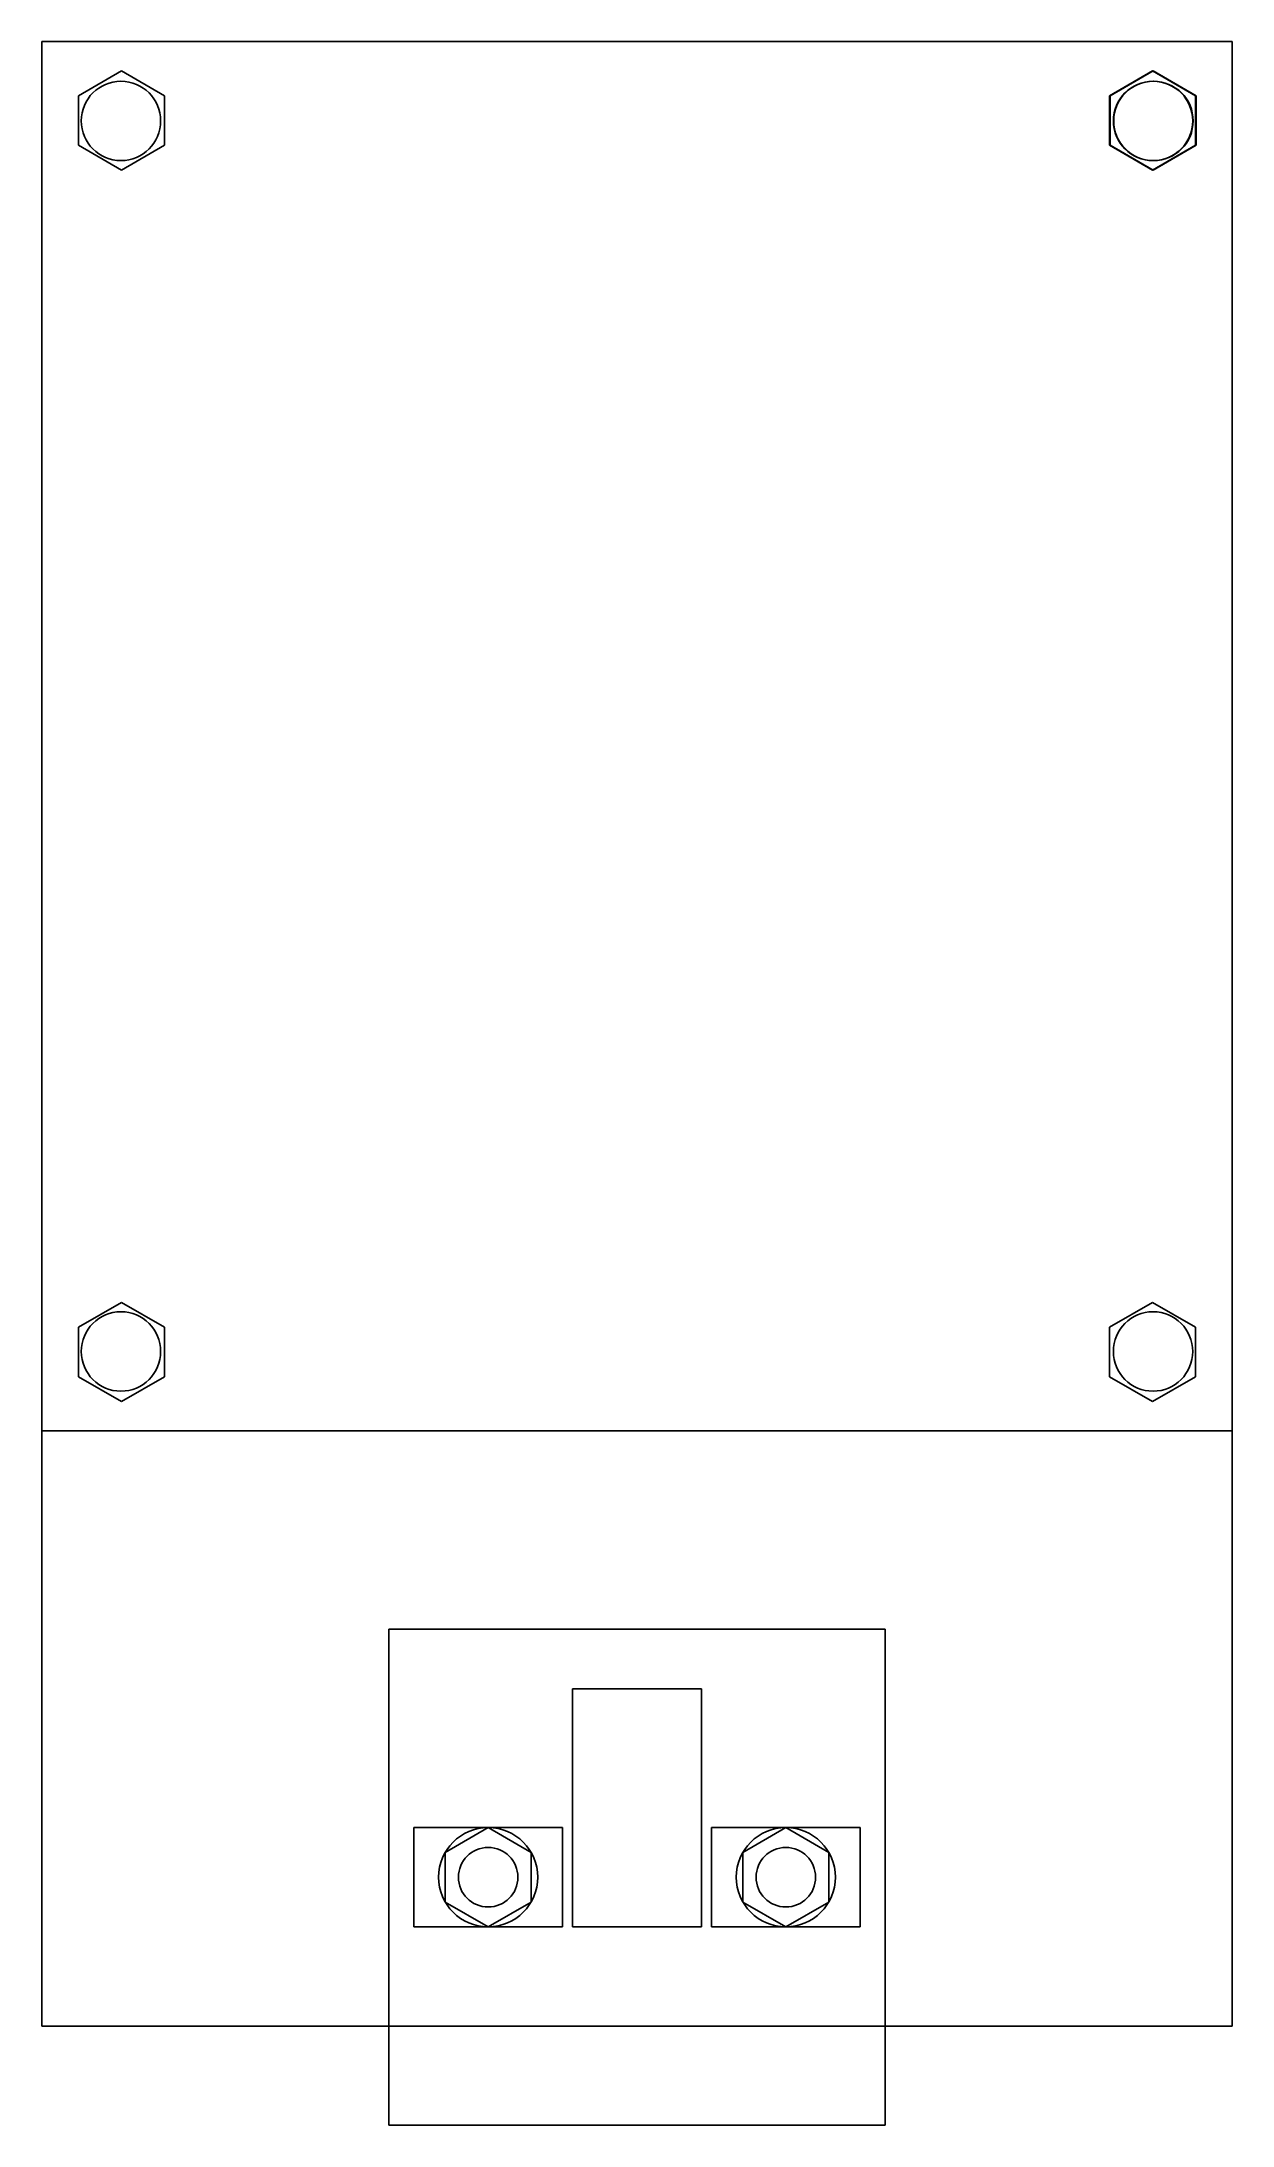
# Model space of a CAD drawing. Header units: millimetres. Extents: x 103.8 to 115.8, y 126.1 to 147.1.
import ezdxf

# ---------------------------------------------------------------- set-up
doc = ezdxf.new("R2010")
doc.units = ezdxf.units.MM

msp = doc.modelspace()

# ---------------------------------------------------------------- linework, layer by layer
at = {"color": 32, "true_color": 0xcd6928}
for p, q in [((103.781, 147.081), (109.781, 147.081)), ((103.781, 147.081, 3), (109.781, 147.081, 3)), ((115.781, 147.081), (109.781, 147.081)), ((115.781, 147.081, 3), (109.781, 147.081, 3)), ((103.781, 133.081), (109.781, 133.081)), ((115.781, 133.081), (109.781, 133.081)), ((107.281, 128.581, 1.7), (107.281, 131.081, 1.7)), ((107.281, 131.081, 1.7), (109.781, 131.081, 1.7)), ((112.281, 131.081, 1.7), (109.781, 131.081, 1.7)), ((112.281, 128.581, 1.7), (112.281, 131.081, 1.7)), ((107.281, 128.581, 1.7), (107.281, 126.081, 1.7)), ((112.281, 128.581, 1.7), (112.281, 126.081, 1.7)), ((103.781, 127.081, 3), (109.781, 127.081, 3)), ((115.781, 127.081, 3), (109.781, 127.081, 3)), ((107.281, 126.081, 1.7), (109.781, 126.081, 1.7)), ((112.281, 126.081, 1.7), (109.781, 126.081, 1.7))]:
    msp.add_line(p, q, dxfattribs=at)
at = {"color": 1}
for p, q in [((103.781, 140.081), (103.781, 147.081)), ((103.781, 147.081, 3), (103.781, 127.081, 3)), ((103.781, 140.081, -1.6), (103.781, 147.081, -1.6)), ((115.781, 140.081), (115.781, 147.081)), ((115.781, 147.081, 3), (115.781, 127.081, 3)), ((115.781, 140.081, -1.6), (115.781, 147.081, -1.6)), ((103.781, 140.081), (103.781, 133.081)), ((103.781, 140.081, -1.6), (103.781, 133.081, -1.6)), ((115.781, 140.081), (115.781, 133.081)), ((115.781, 140.081, -1.6), (115.781, 133.081, -1.6))]:
    msp.add_line(p, q, dxfattribs=at)
for p, q in [((103.781, 147.081, -1.6), (109.781, 147.081, -1.6)), ((115.781, 147.081, -1.6), (109.781, 147.081, -1.6)), ((110.431, 130.481, 3), (109.131, 130.481, 3)), ((109.131, 130.481, 3), (109.131, 128.081, 3)), ((110.431, 128.081, 3), (110.431, 130.481, 3)), ((107.848, 128.831, -2.9), (108.281, 129.081, -2.9)), ((108.714, 128.831, -2.9), (108.281, 129.081, -2.9)), ((110.848, 128.831, -2.9), (111.281, 129.081, -2.9)), ((111.714, 128.831, -2.9), (111.281, 129.081, -2.9)), ((107.848, 128.331, -2.9), (107.848, 128.831, -2.9)), ((108.714, 128.331, -2.9), (108.714, 128.831, -2.9)), ((110.848, 128.331, -2.9), (110.848, 128.831, -2.9)), ((111.714, 128.331, -2.9), (111.714, 128.831, -2.9)), ((108.281, 128.081, -2.9), (107.848, 128.331, -2.9)), ((108.281, 128.081, -2.9), (108.714, 128.331, -2.9)), ((111.281, 128.081, -2.9), (110.848, 128.331, -2.9)), ((111.281, 128.081, -2.9), (111.714, 128.331, -2.9)), ((109.131, 128.081, 3), (110.431, 128.081, 3))]:
    msp.add_line(p, q)
at = {"color": 252, "true_color": 0x939598}
for p, q in [((104.585, 146.786), (104.152, 146.536)), ((104.585, 146.786, 0.5), (104.152, 146.536, 0.5)), ((104.585, 146.786, 2.484), (104.152, 146.536, 2.484)), ((104.585, 146.786, 2.984), (104.152, 146.536, 2.984)), ((104.585, 146.786, 2.484), (104.152, 146.536, 2.484)), ((104.585, 146.786, 2.984), (104.152, 146.536, 2.984)), ((104.585, 146.786, -1.6), (104.152, 146.536, -1.6)), ((104.585, 146.786, -1.1), (104.152, 146.536, -1.1)), ((104.585, 146.786, 2.984), (104.152, 146.536, 2.984)), ((104.585, 146.786, 3.484), (104.152, 146.536, 3.484)), ((104.585, 146.786, 2.984), (104.152, 146.536, 2.984)), ((104.585, 146.786, 3.484), (104.152, 146.536, 3.484)), ((104.585, 146.786), (105.018, 146.536)), ((104.585, 146.786), (104.585, 146.786, 0.5)), ((104.585, 146.786, 0.5), (105.018, 146.536, 0.5)), ((104.585, 146.786, 2.484), (105.018, 146.536, 2.484)), ((104.585, 146.786, 2.484), (104.585, 146.786, 2.984)), ((104.585, 146.786, 2.984), (105.018, 146.536, 2.984)), ((104.585, 146.786, 2.484), (105.018, 146.536, 2.484)), ((104.585, 146.786, 2.484), (104.585, 146.786, 2.984)), ((104.585, 146.786, 2.984), (105.018, 146.536, 2.984)), ((104.585, 146.786, -1.6), (105.018, 146.536, -1.6)), ((104.585, 146.786, -1.6), (104.585, 146.786, -1.1)), ((104.585, 146.786, -1.1), (105.018, 146.536, -1.1)), ((104.585, 146.786, 2.984), (105.018, 146.536, 2.984)), ((104.585, 146.786, 2.984), (104.585, 146.786, 3.484)), ((104.585, 146.786, 3.484), (105.018, 146.536, 3.484)), ((104.585, 146.786, 2.984), (105.018, 146.536, 2.984)), ((104.585, 146.786, 2.984), (104.585, 146.786, 3.484)), ((104.585, 146.786, 3.484), (105.018, 146.536, 3.484)), ((114.977, 146.786), (114.544, 146.536)), ((114.977, 146.786, 0.5), (114.544, 146.536, 0.5)), ((114.977, 146.786), (114.544, 146.536)), ((114.977, 146.786, 0.5), (114.544, 146.536, 0.5)), ((114.977, 146.786, 2.484), (114.544, 146.536, 2.484)), ((114.977, 146.786, 2.984), (114.544, 146.536, 2.984)), ((114.977, 146.786, 2.484), (114.544, 146.536, 2.484)), ((114.977, 146.786, 2.984), (114.544, 146.536, 2.984)), ((114.977, 146.786, 2.984), (114.544, 146.536, 2.984)), ((114.977, 146.786, 3.484), (114.544, 146.536, 3.484)), ((114.977, 146.786, 2.984), (114.544, 146.536, 2.984)), ((114.977, 146.786, 3.484), (114.544, 146.536, 3.484)), ((114.982, 146.786, -1.6), (114.549, 146.536, -1.6)), ((114.982, 146.786, -1.1), (114.549, 146.536, -1.1)), ((114.982, 146.786, -1.6), (114.549, 146.536, -1.6)), ((114.982, 146.786, -1.1), (114.549, 146.536, -1.1)), ((114.977, 146.786), (115.41, 146.536)), ((114.977, 146.786), (114.977, 146.786, 0.5)), ((114.977, 146.786, 0.5), (115.41, 146.536, 0.5)), ((114.977, 146.786), (115.41, 146.536)), ((114.977, 146.786), (114.977, 146.786, 0.5)), ((114.977, 146.786, 0.5), (115.41, 146.536, 0.5)), ((114.977, 146.786, 2.484), (115.41, 146.536, 2.484)), ((114.977, 146.786, 2.484), (114.977, 146.786, 2.984)), ((114.977, 146.786, 2.984), (115.41, 146.536, 2.984)), ((114.977, 146.786, 2.484), (115.41, 146.536, 2.484)), ((114.977, 146.786, 2.484), (114.977, 146.786, 2.984)), ((114.977, 146.786, 2.984), (115.41, 146.536, 2.984)), ((114.977, 146.786, 2.984), (115.41, 146.536, 2.984)), ((114.977, 146.786, 2.984), (114.977, 146.786, 3.484)), ((114.977, 146.786, 3.484), (115.41, 146.536, 3.484)), ((114.977, 146.786, 2.984), (115.41, 146.536, 2.984)), ((114.977, 146.786, 2.984), (114.977, 146.786, 3.484)), ((114.977, 146.786, 3.484), (115.41, 146.536, 3.484)), ((114.982, 146.786, -1.6), (115.415, 146.536, -1.6)), ((114.982, 146.786, -1.6), (114.982, 146.786, -1.1)), ((114.982, 146.786, -1.1), (115.415, 146.536, -1.1)), ((114.982, 146.786, -1.6), (115.415, 146.536, -1.6)), ((114.982, 146.786, -1.6), (114.982, 146.786, -1.1)), ((114.982, 146.786, -1.1), (115.415, 146.536, -1.1)), ((104.152, 146.536), (104.152, 146.036)), ((104.152, 146.536), (104.152, 146.536, 0.5)), ((104.152, 146.536, 0.5), (104.152, 146.036, 0.5)), ((104.152, 146.536, 2.484), (104.152, 146.036, 2.484)), ((104.152, 146.536, 2.484), (104.152, 146.536, 2.984)), ((104.152, 146.536, 2.984), (104.152, 146.036, 2.984)), ((104.152, 146.536, 2.484), (104.152, 146.036, 2.484)), ((104.152, 146.536, 2.484), (104.152, 146.536, 2.984)), ((104.152, 146.536, 2.984), (104.152, 146.036, 2.984)), ((104.152, 146.536, -1.6), (104.152, 146.036, -1.6)), ((104.152, 146.536, -1.6), (104.152, 146.536, -1.1)), ((104.152, 146.536, -1.1), (104.152, 146.036, -1.1)), ((104.152, 146.536, 2.984), (104.152, 146.036, 2.984)), ((104.152, 146.536, 2.984), (104.152, 146.536, 3.484)), ((104.152, 146.536, 3.484), (104.152, 146.036, 3.484)), ((104.152, 146.536, 2.984), (104.152, 146.036, 2.984)), ((104.152, 146.536, 2.984), (104.152, 146.536, 3.484)), ((104.152, 146.536, 3.484), (104.152, 146.036, 3.484)), ((105.018, 146.536), (105.018, 146.036)), ((105.018, 146.536), (105.018, 146.536, 0.5)), ((105.018, 146.536, 0.5), (105.018, 146.036, 0.5)), ((105.018, 146.536, 2.484), (105.018, 146.036, 2.484)), ((105.018, 146.536, 2.984), (105.018, 146.036, 2.984)), ((105.018, 146.536, 2.484), (105.018, 146.036, 2.484)), ((105.018, 146.536, 2.484), (105.018, 146.536, 2.984)), ((105.018, 146.536, 2.984), (105.018, 146.036, 2.984)), ((105.018, 146.536, -1.6), (105.018, 146.036, -1.6)), ((105.018, 146.536, -1.6), (105.018, 146.536, -1.1)), ((105.018, 146.536, -1.1), (105.018, 146.036, -1.1)), ((105.018, 146.536, 2.984), (105.018, 146.036, 2.984)), ((105.018, 146.536, 3.484), (105.018, 146.036, 3.484)), ((105.018, 146.536, 2.984), (105.018, 146.036, 2.984)), ((105.018, 146.536, 2.984), (105.018, 146.536, 3.484)), ((105.018, 146.536, 3.484), (105.018, 146.036, 3.484)), ((114.544, 146.536), (114.544, 146.036)), ((114.544, 146.536), (114.544, 146.536, 0.5)), ((114.544, 146.536, 0.5), (114.544, 146.036, 0.5)), ((114.544, 146.536), (114.544, 146.036)), ((114.544, 146.536), (114.544, 146.536, 0.5)), ((114.544, 146.536, 0.5), (114.544, 146.036, 0.5)), ((114.544, 146.536, 2.484), (114.544, 146.036, 2.484)), ((114.544, 146.536, 2.984), (114.544, 146.036, 2.984)), ((114.544, 146.536, 2.484), (114.544, 146.036, 2.484)), ((114.544, 146.536, 2.484), (114.544, 146.536, 2.984)), ((114.544, 146.536, 2.984), (114.544, 146.036, 2.984)), ((114.544, 146.536, 2.984), (114.544, 146.036, 2.984)), ((114.544, 146.536, 3.484), (114.544, 146.036, 3.484)), ((114.544, 146.536, 2.984), (114.544, 146.036, 2.984)), ((114.544, 146.536, 2.984), (114.544, 146.536, 3.484)), ((114.544, 146.536, 3.484), (114.544, 146.036, 3.484)), ((114.549, 146.536, -1.6), (114.549, 146.036, -1.6)), ((114.549, 146.536, -1.6), (114.549, 146.536, -1.1)), ((114.549, 146.536, -1.1), (114.549, 146.036, -1.1)), ((114.549, 146.536, -1.6), (114.549, 146.036, -1.6)), ((114.549, 146.536, -1.6), (114.549, 146.536, -1.1)), ((114.549, 146.536, -1.1), (114.549, 146.036, -1.1)), ((115.41, 146.536), (115.41, 146.036)), ((115.41, 146.536), (115.41, 146.536, 0.5)), ((115.41, 146.536, 0.5), (115.41, 146.036, 0.5)), ((115.41, 146.536), (115.41, 146.036)), ((115.41, 146.536), (115.41, 146.536, 0.5)), ((115.41, 146.536, 0.5), (115.41, 146.036, 0.5)), ((115.41, 146.536, 2.484), (115.41, 146.036, 2.484)), ((115.41, 146.536, 2.484), (115.41, 146.536, 2.984)), ((115.41, 146.536, 2.984), (115.41, 146.036, 2.984)), ((115.41, 146.536, 2.484), (115.41, 146.036, 2.484)), ((115.41, 146.536, 2.484), (115.41, 146.536, 2.984)), ((115.41, 146.536, 2.984), (115.41, 146.036, 2.984)), ((115.41, 146.536, 2.984), (115.41, 146.036, 2.984)), ((115.41, 146.536, 2.984), (115.41, 146.536, 3.484)), ((115.41, 146.536, 3.484), (115.41, 146.036, 3.484)), ((115.41, 146.536, 2.984), (115.41, 146.036, 2.984)), ((115.41, 146.536, 2.984), (115.41, 146.536, 3.484)), ((115.41, 146.536, 3.484), (115.41, 146.036, 3.484)), ((115.415, 146.536, -1.6), (115.415, 146.036, -1.6)), ((115.415, 146.536, -1.6), (115.415, 146.536, -1.1)), ((115.415, 146.536, -1.1), (115.415, 146.036, -1.1)), ((115.415, 146.536, -1.6), (115.415, 146.036, -1.6)), ((115.415, 146.536, -1.6), (115.415, 146.536, -1.1)), ((115.415, 146.536, -1.1), (115.415, 146.036, -1.1)), ((104.152, 146.036), (104.585, 145.786)), ((104.152, 146.036), (104.152, 146.036, 0.5)), ((104.152, 146.036, 0.5), (104.585, 145.786, 0.5)), ((104.152, 146.036, 2.484), (104.585, 145.786, 2.484)), ((104.152, 146.036, 2.484), (104.152, 146.036, 2.984)), ((104.152, 146.036, 2.484), (104.585, 145.786, 2.484)), ((104.152, 146.036, 2.484), (104.152, 146.036, 2.984)), ((104.152, 146.036, 2.984), (104.585, 145.786, 2.984)), ((104.152, 146.036, -1.6), (104.585, 145.786, -1.6)), ((104.152, 146.036, -1.6), (104.152, 146.036, -1.1)), ((104.152, 146.036, -1.1), (104.585, 145.786, -1.1)), ((104.152, 146.036, 2.984), (104.585, 145.786, 2.984)), ((104.152, 146.036, 2.984), (104.152, 146.036, 3.484)), ((104.152, 146.036, 2.984), (104.585, 145.786, 2.984)), ((104.152, 146.036, 2.984), (104.152, 146.036, 3.484)), ((104.152, 146.036, 3.484), (104.585, 145.786, 3.484)), ((105.018, 146.036), (104.585, 145.786)), ((105.018, 146.036, 0.5), (104.585, 145.786, 0.5)), ((105.018, 146.036, 2.484), (104.585, 145.786, 2.484)), ((105.018, 146.036, 2.984), (104.585, 145.786, 2.984)), ((105.018, 146.036, 2.484), (104.585, 145.786, 2.484)), ((105.018, 146.036, 2.984), (104.585, 145.786, 2.984)), ((105.018, 146.036, -1.6), (104.585, 145.786, -1.6)), ((105.018, 146.036, -1.1), (104.585, 145.786, -1.1)), ((105.018, 146.036, 2.984), (104.585, 145.786, 2.984)), ((105.018, 146.036, 3.484), (104.585, 145.786, 3.484)), ((105.018, 146.036, 2.984), (104.585, 145.786, 2.984)), ((105.018, 146.036, 3.484), (104.585, 145.786, 3.484)), ((105.018, 146.036), (105.018, 146.036, 0.5)), ((105.018, 146.036, 2.484), (105.018, 146.036, 2.984)), ((105.018, 146.036, 2.484), (105.018, 146.036, 2.984)), ((105.018, 146.036, -1.6), (105.018, 146.036, -1.1)), ((105.018, 146.036, 2.984), (105.018, 146.036, 3.484)), ((105.018, 146.036, 2.984), (105.018, 146.036, 3.484)), ((114.544, 146.036), (114.977, 145.786)), ((114.544, 146.036), (114.544, 146.036, 0.5)), ((114.544, 146.036, 0.5), (114.977, 145.786, 0.5)), ((114.544, 146.036), (114.977, 145.786)), ((114.544, 146.036), (114.544, 146.036, 0.5)), ((114.544, 146.036, 0.5), (114.977, 145.786, 0.5)), ((114.544, 146.036, 2.484), (114.977, 145.786, 2.484)), ((114.544, 146.036, 2.484), (114.544, 146.036, 2.984)), ((114.544, 146.036, 2.984), (114.977, 145.786, 2.984)), ((114.544, 146.036, 2.484), (114.977, 145.786, 2.484)), ((114.544, 146.036, 2.484), (114.544, 146.036, 2.984)), ((114.544, 146.036, 2.984), (114.977, 145.786, 2.984)), ((114.544, 146.036, 2.984), (114.977, 145.786, 2.984)), ((114.544, 146.036, 2.984), (114.544, 146.036, 3.484)), ((114.544, 146.036, 3.484), (114.977, 145.786, 3.484)), ((114.544, 146.036, 2.984), (114.977, 145.786, 2.984)), ((114.544, 146.036, 2.984), (114.544, 146.036, 3.484)), ((114.544, 146.036, 3.484), (114.977, 145.786, 3.484)), ((114.549, 146.036, -1.6), (114.982, 145.786, -1.6)), ((114.549, 146.036, -1.6), (114.549, 146.036, -1.1)), ((114.549, 146.036, -1.1), (114.982, 145.786, -1.1)), ((114.549, 146.036, -1.6), (114.982, 145.786, -1.6)), ((114.549, 146.036, -1.6), (114.549, 146.036, -1.1)), ((114.549, 146.036, -1.1), (114.982, 145.786, -1.1)), ((115.41, 146.036), (114.977, 145.786)), ((115.41, 146.036, 0.5), (114.977, 145.786, 0.5)), ((115.41, 146.036), (114.977, 145.786)), ((115.41, 146.036, 0.5), (114.977, 145.786, 0.5)), ((115.41, 146.036, 2.484), (114.977, 145.786, 2.484)), ((115.41, 146.036, 2.484), (114.977, 145.786, 2.484)), ((115.41, 146.036, 2.984), (114.977, 145.786, 2.984)), ((115.41, 146.036, 2.984), (114.977, 145.786, 2.984)), ((115.41, 146.036, 2.984), (114.977, 145.786, 2.984)), ((115.41, 146.036, 3.484), (114.977, 145.786, 3.484)), ((115.415, 146.036, -1.6), (114.982, 145.786, -1.6)), ((115.415, 146.036, -1.1), (114.982, 145.786, -1.1)), ((115.415, 146.036, -1.6), (114.982, 145.786, -1.6)), ((115.415, 146.036, -1.1), (114.982, 145.786, -1.1)), ((115.41, 146.036), (115.41, 146.036, 0.5)), ((115.41, 146.036), (115.41, 146.036, 0.5)), ((115.41, 146.036, 2.484), (115.41, 146.036, 2.984)), ((115.41, 146.036, 2.484), (115.41, 146.036, 2.984)), ((115.41, 146.036, 2.984), (115.41, 146.036, 3.484)), ((115.41, 146.036, 2.984), (115.41, 146.036, 3.484)), ((115.415, 146.036, -1.6), (115.415, 146.036, -1.1)), ((115.415, 146.036, -1.6), (115.415, 146.036, -1.1)), ((104.585, 145.786), (104.585, 145.786, 0.5)), ((104.585, 145.786, 2.484), (104.585, 145.786, 2.984)), ((104.585, 145.786, -1.6), (104.585, 145.786, -1.1)), ((104.585, 145.786, 2.984), (104.585, 145.786, 3.484)), ((114.977, 145.786), (114.977, 145.786, 0.5)), ((114.977, 145.786), (114.977, 145.786, 0.5)), ((114.977, 145.786, 2.484), (114.977, 145.786, 2.984)), ((114.977, 145.786, 2.984), (114.977, 145.786, 3.484)), ((114.982, 145.786, -1.6), (114.982, 145.786, -1.1)), ((114.982, 145.786, -1.6), (114.982, 145.786, -1.1)), ((104.152, 134.125), (104.585, 134.375)), ((104.585, 134.375, 0.5), (104.152, 134.125, 0.5)), ((104.152, 134.125, 2.484), (104.585, 134.375, 2.484)), ((104.152, 134.125, 2.484), (104.585, 134.375, 2.484)), ((104.152, 134.125, 2.984), (104.585, 134.375, 2.984)), ((104.152, 134.125, -1.6), (104.585, 134.375, -1.6)), ((104.585, 134.375, -1.1), (104.152, 134.125, -1.1)), ((104.152, 134.125, 2.984), (104.585, 134.375, 2.984)), ((104.152, 134.125, 2.984), (104.585, 134.375, 2.984)), ((104.152, 134.125, 3.484), (104.585, 134.375, 3.484)), ((105.018, 134.125), (104.585, 134.375)), ((104.585, 134.375), (104.585, 134.375, 0.5)), ((104.585, 134.375, 0.5), (105.018, 134.125, 0.5)), ((105.018, 134.125, 2.484), (104.585, 134.375, 2.484)), ((105.018, 134.125, 2.984), (104.585, 134.375, 2.984)), ((105.018, 134.125, 2.484), (104.585, 134.375, 2.484)), ((104.585, 134.375, 2.484), (104.585, 134.375, 2.984)), ((105.018, 134.125, 2.984), (104.585, 134.375, 2.984)), ((105.018, 134.125, -1.6), (104.585, 134.375, -1.6)), ((104.585, 134.375, -1.6), (104.585, 134.375, -1.1)), ((104.585, 134.375, -1.1), (105.018, 134.125, -1.1)), ((105.018, 134.125, 2.984), (104.585, 134.375, 2.984)), ((105.018, 134.125, 3.484), (104.585, 134.375, 3.484)), ((105.018, 134.125, 2.984), (104.585, 134.375, 2.984)), ((104.585, 134.375, 2.984), (104.585, 134.375, 3.484)), ((105.018, 134.125, 3.484), (104.585, 134.375, 3.484)), ((114.544, 134.125), (114.977, 134.375)), ((114.977, 134.375, 0.5), (114.544, 134.125, 0.5)), ((114.544, 134.125, 2.484), (114.977, 134.375, 2.484)), ((114.544, 134.125, 2.984), (114.977, 134.375, 2.984)), ((114.544, 134.125, 2.484), (114.977, 134.375, 2.484)), ((114.544, 134.125, 2.984), (114.977, 134.375, 2.984)), ((114.544, 134.125, -1.6), (114.977, 134.375, -1.6)), ((114.977, 134.375, -1.1), (114.544, 134.125, -1.1)), ((114.544, 134.125, 2.984), (114.977, 134.375, 2.984)), ((114.544, 134.125, 3.484), (114.977, 134.375, 3.484)), ((114.544, 134.125, 2.984), (114.977, 134.375, 2.984)), ((114.544, 134.125, 3.484), (114.977, 134.375, 3.484)), ((115.41, 134.125), (114.977, 134.375)), ((114.977, 134.375), (114.977, 134.375, 0.5)), ((114.977, 134.375, 0.5), (115.41, 134.125, 0.5)), ((115.41, 134.125, 2.484), (114.977, 134.375, 2.484)), ((115.41, 134.125, 2.484), (114.977, 134.375, 2.484)), ((114.977, 134.375, 2.484), (114.977, 134.375, 2.984)), ((115.41, 134.125, 2.984), (114.977, 134.375, 2.984)), ((115.41, 134.125, -1.6), (114.977, 134.375, -1.6)), ((114.977, 134.375, -1.6), (114.977, 134.375, -1.1)), ((114.977, 134.375, -1.1), (115.41, 134.125, -1.1)), ((115.41, 134.125, 2.984), (114.977, 134.375, 2.984)), ((115.41, 134.125, 2.984), (114.977, 134.375, 2.984)), ((114.977, 134.375, 2.984), (114.977, 134.375, 3.484)), ((115.41, 134.125, 3.484), (114.977, 134.375, 3.484)), ((104.152, 133.625), (104.152, 134.125)), ((104.152, 134.125), (104.152, 134.125, 0.5)), ((104.152, 134.125, 0.5), (104.152, 133.625, 0.5)), ((104.152, 133.625, 2.484), (104.152, 134.125, 2.484)), ((104.152, 134.125, 2.484), (104.152, 134.125, 2.984)), ((104.152, 133.625, 2.984), (104.152, 134.125, 2.984)), ((104.152, 133.625, 2.484), (104.152, 134.125, 2.484)), ((104.152, 134.125, 2.484), (104.152, 134.125, 2.984)), ((104.152, 133.625, 2.984), (104.152, 134.125, 2.984)), ((104.152, 133.625, -1.6), (104.152, 134.125, -1.6)), ((104.152, 134.125, -1.6), (104.152, 134.125, -1.1)), ((104.152, 134.125, -1.1), (104.152, 133.625, -1.1)), ((104.152, 133.625, 2.984), (104.152, 134.125, 2.984)), ((104.152, 134.125, 2.984), (104.152, 134.125, 3.484)), ((104.152, 133.625, 3.484), (104.152, 134.125, 3.484)), ((104.152, 133.625, 2.984), (104.152, 134.125, 2.984)), ((104.152, 134.125, 2.984), (104.152, 134.125, 3.484)), ((104.152, 133.625, 3.484), (104.152, 134.125, 3.484)), ((105.018, 133.625), (105.018, 134.125)), ((105.018, 134.125), (105.018, 134.125, 0.5)), ((105.018, 134.125, 0.5), (105.018, 133.625, 0.5)), ((105.018, 133.625, 2.484), (105.018, 134.125, 2.484)), ((105.018, 134.125, 2.484), (105.018, 134.125, 2.984)), ((105.018, 133.625, 2.984), (105.018, 134.125, 2.984)), ((105.018, 133.625, 2.484), (105.018, 134.125, 2.484)), ((105.018, 134.125, 2.484), (105.018, 134.125, 2.984)), ((105.018, 133.625, 2.984), (105.018, 134.125, 2.984)), ((105.018, 133.625, -1.6), (105.018, 134.125, -1.6)), ((105.018, 134.125, -1.6), (105.018, 134.125, -1.1)), ((105.018, 134.125, -1.1), (105.018, 133.625, -1.1)), ((105.018, 133.625, 2.984), (105.018, 134.125, 2.984)), ((105.018, 134.125, 2.984), (105.018, 134.125, 3.484)), ((105.018, 133.625, 3.484), (105.018, 134.125, 3.484)), ((105.018, 133.625, 2.984), (105.018, 134.125, 2.984)), ((105.018, 134.125, 2.984), (105.018, 134.125, 3.484)), ((105.018, 133.625, 3.484), (105.018, 134.125, 3.484)), ((114.544, 133.625), (114.544, 134.125)), ((114.544, 134.125), (114.544, 134.125, 0.5)), ((114.544, 134.125, 0.5), (114.544, 133.625, 0.5)), ((114.544, 133.625, 2.484), (114.544, 134.125, 2.484)), ((114.544, 134.125, 2.484), (114.544, 134.125, 2.984)), ((114.544, 133.625, 2.984), (114.544, 134.125, 2.984)), ((114.544, 133.625, 2.484), (114.544, 134.125, 2.484)), ((114.544, 134.125, 2.484), (114.544, 134.125, 2.984)), ((114.544, 133.625, 2.984), (114.544, 134.125, 2.984)), ((114.544, 133.625, -1.6), (114.544, 134.125, -1.6)), ((114.544, 134.125, -1.6), (114.544, 134.125, -1.1)), ((114.544, 134.125, -1.1), (114.544, 133.625, -1.1)), ((114.544, 133.625, 2.984), (114.544, 134.125, 2.984)), ((114.544, 134.125, 2.984), (114.544, 134.125, 3.484)), ((114.544, 133.625, 3.484), (114.544, 134.125, 3.484)), ((114.544, 133.625, 2.984), (114.544, 134.125, 2.984)), ((114.544, 134.125, 2.984), (114.544, 134.125, 3.484)), ((114.544, 133.625, 3.484), (114.544, 134.125, 3.484)), ((115.41, 133.625), (115.41, 134.125)), ((115.41, 134.125), (115.41, 134.125, 0.5)), ((115.41, 134.125, 0.5), (115.41, 133.625, 0.5)), ((115.41, 133.625, 2.484), (115.41, 134.125, 2.484)), ((115.41, 134.125, 2.484), (115.41, 134.125, 2.984)), ((115.41, 133.625, 2.984), (115.41, 134.125, 2.984)), ((115.41, 133.625, 2.484), (115.41, 134.125, 2.484)), ((115.41, 134.125, 2.484), (115.41, 134.125, 2.984)), ((115.41, 133.625, 2.984), (115.41, 134.125, 2.984)), ((115.41, 133.625, -1.6), (115.41, 134.125, -1.6)), ((115.41, 134.125, -1.6), (115.41, 134.125, -1.1)), ((115.41, 134.125, -1.1), (115.41, 133.625, -1.1)), ((115.41, 133.625, 2.984), (115.41, 134.125, 2.984)), ((115.41, 134.125, 2.984), (115.41, 134.125, 3.484)), ((115.41, 133.625, 3.484), (115.41, 134.125, 3.484)), ((115.41, 133.625, 2.984), (115.41, 134.125, 2.984)), ((115.41, 134.125, 2.984), (115.41, 134.125, 3.484)), ((115.41, 133.625, 3.484), (115.41, 134.125, 3.484)), ((104.585, 133.375), (104.152, 133.625)), ((104.152, 133.625), (104.152, 133.625, 0.5)), ((104.152, 133.625, 0.5), (104.585, 133.375, 0.5)), ((104.585, 133.375, 2.484), (104.152, 133.625, 2.484)), ((104.152, 133.625, 2.484), (104.152, 133.625, 2.984)), ((104.585, 133.375, 2.984), (104.152, 133.625, 2.984)), ((104.585, 133.375, 2.484), (104.152, 133.625, 2.484)), ((104.152, 133.625, 2.484), (104.152, 133.625, 2.984)), ((104.585, 133.375, 2.984), (104.152, 133.625, 2.984)), ((104.585, 133.375, -1.6), (104.152, 133.625, -1.6)), ((104.152, 133.625, -1.6), (104.152, 133.625, -1.1)), ((104.152, 133.625, -1.1), (104.585, 133.375, -1.1)), ((104.585, 133.375, 2.984), (104.152, 133.625, 2.984)), ((104.152, 133.625, 2.984), (104.152, 133.625, 3.484)), ((104.585, 133.375, 3.484), (104.152, 133.625, 3.484)), ((104.585, 133.375, 2.984), (104.152, 133.625, 2.984)), ((104.152, 133.625, 2.984), (104.152, 133.625, 3.484)), ((104.585, 133.375, 3.484), (104.152, 133.625, 3.484)), ((104.585, 133.375), (105.018, 133.625)), ((105.018, 133.625, 0.5), (104.585, 133.375, 0.5)), ((104.585, 133.375, 2.484), (105.018, 133.625, 2.484)), ((104.585, 133.375, 2.984), (105.018, 133.625, 2.984)), ((104.585, 133.375, 2.484), (105.018, 133.625, 2.484)), ((104.585, 133.375, 2.984), (105.018, 133.625, 2.984)), ((104.585, 133.375, -1.6), (105.018, 133.625, -1.6)), ((105.018, 133.625, -1.1), (104.585, 133.375, -1.1)), ((104.585, 133.375, 2.984), (105.018, 133.625, 2.984)), ((104.585, 133.375, 3.484), (105.018, 133.625, 3.484)), ((104.585, 133.375, 2.984), (105.018, 133.625, 2.984)), ((104.585, 133.375, 3.484), (105.018, 133.625, 3.484)), ((105.018, 133.625), (105.018, 133.625, 0.5)), ((105.018, 133.625, 2.484), (105.018, 133.625, 2.984)), ((105.018, 133.625, -1.6), (105.018, 133.625, -1.1)), ((105.018, 133.625, 2.984), (105.018, 133.625, 3.484)), ((114.977, 133.375), (114.544, 133.625)), ((114.544, 133.625), (114.544, 133.625, 0.5)), ((114.544, 133.625, 0.5), (114.977, 133.375, 0.5)), ((114.977, 133.375, 2.484), (114.544, 133.625, 2.484)), ((114.977, 133.375, 2.984), (114.544, 133.625, 2.984)), ((114.977, 133.375, 2.484), (114.544, 133.625, 2.484)), ((114.544, 133.625, 2.484), (114.544, 133.625, 2.984)), ((114.977, 133.375, 2.984), (114.544, 133.625, 2.984)), ((114.977, 133.375, -1.6), (114.544, 133.625, -1.6)), ((114.544, 133.625, -1.6), (114.544, 133.625, -1.1)), ((114.544, 133.625, -1.1), (114.977, 133.375, -1.1)), ((114.977, 133.375, 2.984), (114.544, 133.625, 2.984)), ((114.977, 133.375, 3.484), (114.544, 133.625, 3.484)), ((114.977, 133.375, 2.984), (114.544, 133.625, 2.984)), ((114.544, 133.625, 2.984), (114.544, 133.625, 3.484)), ((114.977, 133.375, 3.484), (114.544, 133.625, 3.484)), ((114.977, 133.375), (115.41, 133.625)), ((115.41, 133.625, 0.5), (114.977, 133.375, 0.5)), ((114.977, 133.375, 2.484), (115.41, 133.625, 2.484)), ((114.977, 133.375, 2.984), (115.41, 133.625, 2.984)), ((114.977, 133.375, 2.484), (115.41, 133.625, 2.484)), ((114.977, 133.375, 2.984), (115.41, 133.625, 2.984)), ((114.977, 133.375, -1.6), (115.41, 133.625, -1.6)), ((115.41, 133.625, -1.1), (114.977, 133.375, -1.1)), ((114.977, 133.375, 2.984), (115.41, 133.625, 2.984)), ((114.977, 133.375, 3.484), (115.41, 133.625, 3.484)), ((114.977, 133.375, 2.984), (115.41, 133.625, 2.984)), ((114.977, 133.375, 3.484), (115.41, 133.625, 3.484)), ((115.41, 133.625), (115.41, 133.625, 0.5)), ((115.41, 133.625, 2.484), (115.41, 133.625, 2.984)), ((115.41, 133.625, 2.484), (115.41, 133.625, 2.984)), ((115.41, 133.625, -1.6), (115.41, 133.625, -1.1)), ((115.41, 133.625, 2.984), (115.41, 133.625, 3.484)), ((115.41, 133.625, 2.984), (115.41, 133.625, 3.484)), ((104.585, 133.375), (104.585, 133.375, 0.5)), ((104.585, 133.375, 2.484), (104.585, 133.375, 2.984)), ((104.585, 133.375, 2.484), (104.585, 133.375, 2.984)), ((104.585, 133.375, -1.6), (104.585, 133.375, -1.1)), ((104.585, 133.375, 2.984), (104.585, 133.375, 3.484)), ((104.585, 133.375, 2.984), (104.585, 133.375, 3.484)), ((114.977, 133.375), (114.977, 133.375, 0.5)), ((114.977, 133.375, 2.484), (114.977, 133.375, 2.984)), ((114.977, 133.375, 2.484), (114.977, 133.375, 2.984)), ((114.977, 133.375, -1.6), (114.977, 133.375, -1.1)), ((114.977, 133.375, 2.984), (114.977, 133.375, 3.484)), ((114.977, 133.375, 2.984), (114.977, 133.375, 3.484))]:
    msp.add_line(p, q, dxfattribs=at)
at = {"color": 7, "true_color": 0xffffff}
for p in [(103.781, 133.081, -1.6), (115.781, 133.081, -1.6)]:
    msp.add_line(p, (109.781, 133.081, -1.6), dxfattribs=at)
at = {"color": 40, "true_color": 0xf8d731}
for p, q in [((107.531, 128.081, -2.9), (107.531, 129.081, -2.9)), ((107.531, 129.081, -2.9), (108.281, 129.081, -2.9)), ((109.031, 129.081, -2.9), (108.281, 129.081, -2.9)), ((109.031, 128.081, -2.9), (109.031, 129.081, -2.9)), ((110.531, 128.081, -2.9), (110.531, 129.081, -2.9)), ((110.531, 129.081, -2.9), (111.281, 129.081, -2.9)), ((112.031, 129.081, -2.9), (111.281, 129.081, -2.9)), ((112.031, 128.081, -2.9), (112.031, 129.081, -2.9)), ((109.031, 128.581, -1.5), (109.031, 128.581, -1.9)), ((110.531, 128.581, -1.5), (110.531, 128.581, -1.9)), ((108.281, 128.081, -2.9), (107.531, 128.081, -2.9)), ((108.281, 128.081, -2.9), (109.031, 128.081, -2.9)), ((111.281, 128.081, -2.9), (110.531, 128.081, -2.9)), ((111.281, 128.081, -2.9), (112.031, 128.081, -2.9))]:
    msp.add_line(p, q, dxfattribs=at)
at = {"color": 252, "true_color": 0x939598}
for centre in [(104.58, 146.282), (104.58, 146.282, 2.5), (104.58, 146.282, 3), (104.58, 146.282, 3.5), (114.982, 146.282), (114.982, 146.282, 0.5), (114.982, 146.282, 2.5), (114.982, 146.282, 3), (114.986, 146.282, -1.1), (104.58, 133.88), (104.58, 133.88, 2.5), (104.58, 133.88, 0.5), (104.58, 133.88, -1.1), (104.58, 133.88, 3), (104.58, 133.88, 3.5), (114.982, 133.88), (114.982, 133.88, 2.5), (114.982, 133.88, 0.5), (114.982, 133.88, -1.1), (114.982, 133.88, 3), (114.982, 133.88, 3.5)]:
    msp.add_circle(centre, 0.4, dxfattribs=at)
at = {"color": 32, "true_color": 0xcd6928}
for centre in [(108.281, 128.581, 1.7), (111.281, 128.581, 1.7)]:
    msp.add_circle(centre, 0.5, dxfattribs=at)
at = {"color": 40, "true_color": 0xf8d731}
for centre in [(108.281, 128.581, -2.9), (111.281, 128.581, -2.9)]:
    msp.add_circle(centre, 0.3, dxfattribs=at)

doc.saveas('drawing.dxf')
